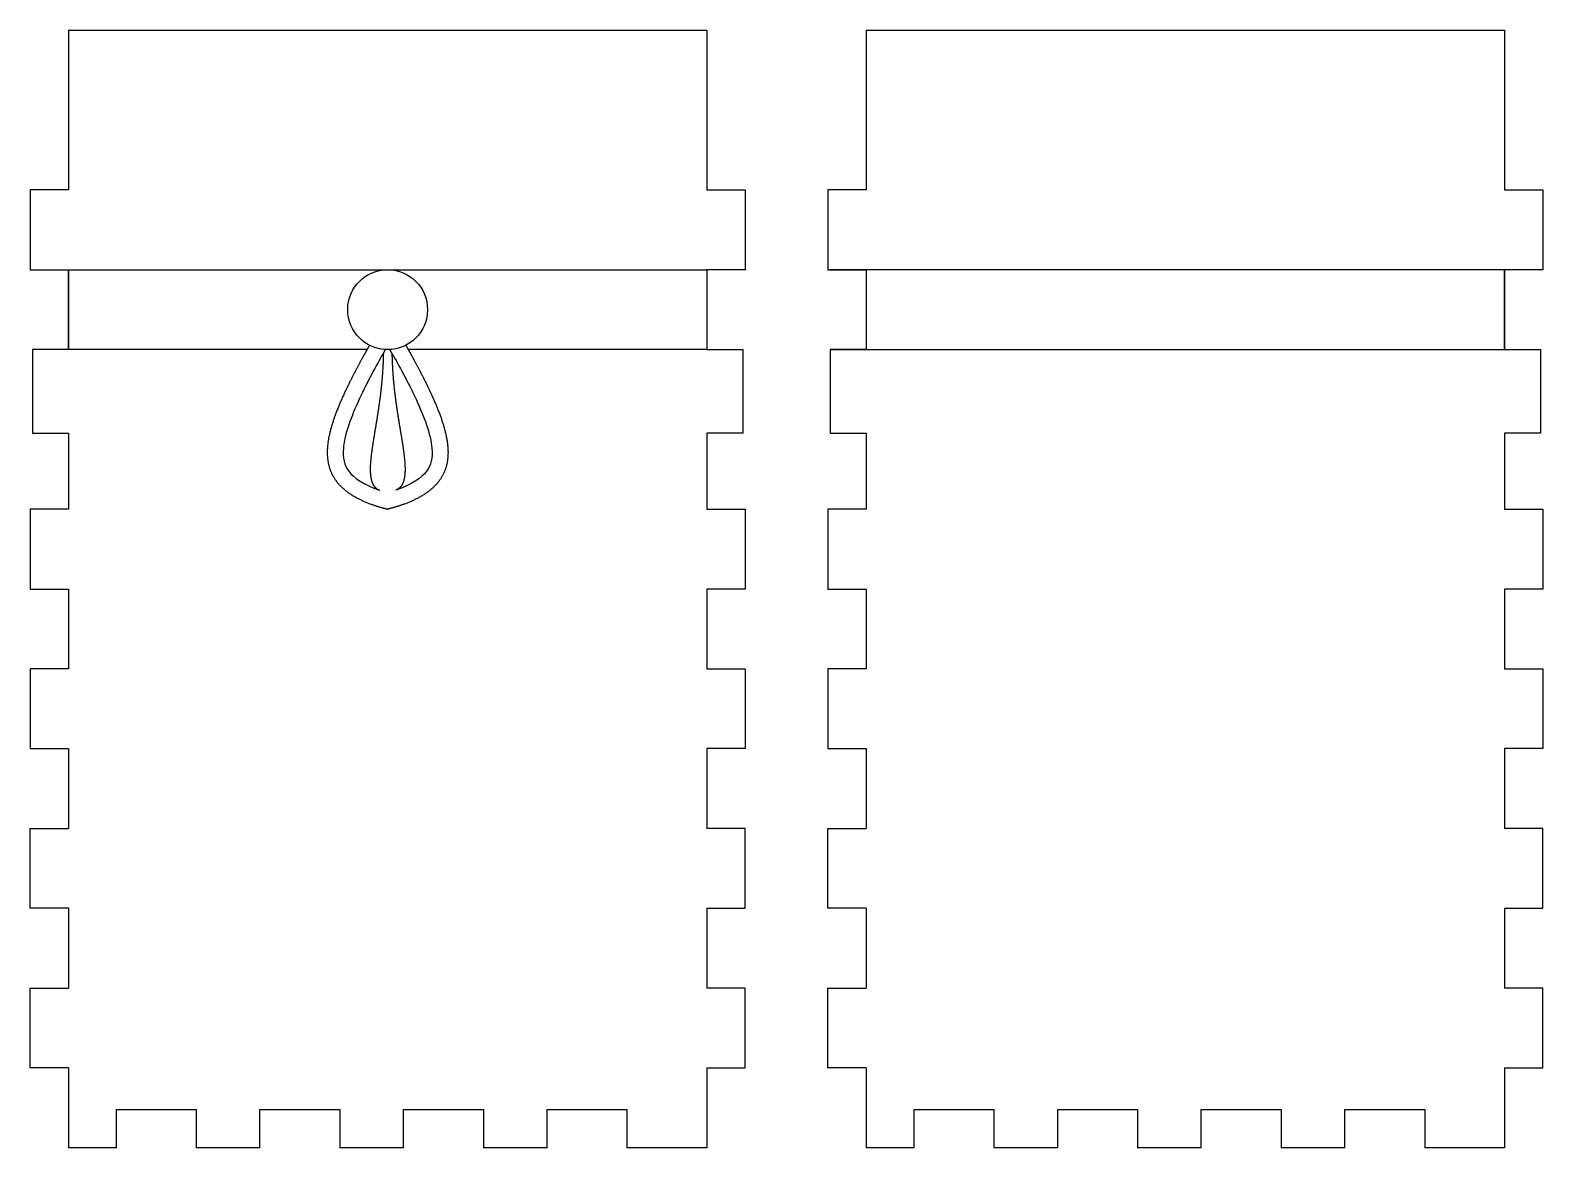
# Model space of a CAD drawing. Header units: millimetres. Extents: x 0 to 330, y 0 to 155.
# Drawn here: x 72.6 to 167.4, y 0 to 70 of the extents above; entities that cross this region are included whole.
import ezdxf

# ---------------------------------------------------------------- set-up
doc = ezdxf.new("R2010")
doc.units = ezdxf.units.MM
doc.layers.get('0').update_dxf_attribs({"linetype": 'CONTINUOUS'})

msp = doc.modelspace()

# ---------------------------------------------------------------- linework, layer by layer
for p, q in [((75, 70), (115, 70)), ((75, 70), (75, 60)), ((115, 70), (115, 60)), ((125, 70), (165, 70)), ((125, 70), (125, 60)), ((165, 70), (165, 60)), ((72.6, 60), (72.6, 55)), ((75, 60), (72.6, 60)), ((115, 60), (117.4, 60)), ((117.4, 60), (117.4, 55)), ((125, 60), (122.6, 60)), ((122.6, 60), (122.6, 55)), ((165, 60), (167.4, 60)), ((167.4, 60), (167.4, 55)), ((72.6, 55), (75, 55)), ((75, 55), (75, 50)), ((75, 55), (115, 55)), ((75, 50), (75, 55)), ((115, 55), (115, 50)), ((117.4, 55), (115, 55)), ((115, 55), (115, 50)), ((122.6, 55), (125, 55)), ((165, 55), (122.741, 55)), ((125, 55), (125, 50)), ((167.4, 55), (165, 55)), ((165, 55), (165, 50)), ((165, 50), (165, 55)), ((72.741, 50), (72.741, 44.76)), ((75, 50), (72.741, 50)), ((93.711, 50), (75, 50)), ((94.731, 49.765), (94.87, 50.003)), ((95.269, 49.765), (95.13, 50.003)), ((115, 50), (96.289, 50)), ((115, 50), (117.259, 50)), ((117.259, 50), (117.259, 44.76)), ((125, 50), (122.741, 50)), ((122.741, 50), (122.741, 44.76)), ((122.741, 50), (165, 50)), ((165, 50), (167.259, 50)), ((167.259, 50), (167.259, 44.76)), ((72.741, 44.76), (75, 44.76)), ((75, 44.76), (75, 40)), ((115, 44.76), (115, 40)), ((117.259, 44.76), (115, 44.76)), ((122.741, 44.76), (125, 44.76)), ((125, 44.76), (125, 40)), ((165, 44.76), (165, 40)), ((167.259, 44.76), (165, 44.76)), ((75, 40), (72.6, 40)), ((72.6, 40), (72.6, 35)), ((115, 40), (117.4, 40)), ((117.4, 40), (117.4, 35)), ((122.6, 40), (122.6, 35)), ((125, 40), (122.6, 40)), ((165, 40), (167.4, 40)), ((167.4, 40), (167.4, 35)), ((72.6, 35), (75, 35)), ((75, 35), (75, 30)), ((117.4, 35), (115, 35)), ((115, 35), (115, 30)), ((122.6, 35), (125, 35)), ((125, 35), (125, 30)), ((165, 35), (165, 30)), ((167.4, 35), (165, 35)), ((72.6, 30), (72.6, 25)), ((75, 30), (72.6, 30)), ((115, 30), (117.4, 30)), ((117.4, 30), (117.4, 25)), ((122.6, 30), (122.6, 25)), ((125, 30), (122.6, 30)), ((165, 30), (167.4, 30)), ((167.4, 30), (167.4, 25)), ((72.6, 25), (75, 25)), ((75, 25), (75, 20)), ((117.4, 25), (115, 25)), ((115, 25), (115, 20)), ((122.6, 25), (125, 25)), ((125, 25), (125, 20)), ((165, 25), (165, 20)), ((167.4, 25), (165, 25)), ((72.6, 15), (72.6, 20)), ((72.6, 20), (75, 20)), ((117.4, 20), (115, 20)), ((117.4, 15), (117.4, 20)), ((122.6, 20), (125, 20)), ((122.6, 15), (122.6, 20)), ((167.4, 20), (165, 20)), ((167.4, 15), (167.4, 20)), ((75, 15), (72.6, 15)), ((75, 15), (75, 10)), ((115, 15), (117.4, 15)), ((115, 15), (115, 10)), ((125, 15), (122.6, 15)), ((125, 15), (125, 10)), ((165, 15), (165, 10)), ((165, 15), (167.4, 15)), ((72.6, 5), (72.6, 10)), ((72.6, 10), (75, 10)), ((117.4, 10), (115, 10)), ((117.4, 5), (117.4, 10)), ((122.6, 10), (125, 10)), ((122.6, 5), (122.6, 10)), ((167.4, 10), (165, 10)), ((167.4, 5), (167.4, 10)), ((75, 5), (72.6, 5)), ((75, 5), (75, 0)), ((115, 5), (117.4, 5)), ((115, 5), (115, 0)), ((125, 5), (122.6, 5)), ((125, 5), (125, 0)), ((165, 5), (167.4, 5)), ((165, 5), (165, 0)), ((78, 0), (78, 2.4)), ((78, 2.4), (83, 2.4)), ((83, 2.4), (83, 0)), ((87, 0), (87, 2.4)), ((87, 2.4), (92, 2.4)), ((92, 2.4), (92, 0)), ((96, 0), (96, 2.4)), ((96, 2.4), (101, 2.4)), ((101, 2.4), (101, 0)), ((105, 0), (105, 2.4)), ((105, 2.4), (110, 2.4)), ((110, 2.4), (110, 0)), ((128, 2.4), (133, 2.4)), ((128, 0), (128, 2.4)), ((133, 2.4), (133, 0)), ((137, 0), (137, 2.4)), ((137, 2.4), (142, 2.4)), ((142, 2.4), (142, 0)), ((146, 0), (146, 2.4)), ((146, 2.4), (151, 2.4)), ((151, 2.4), (151, 0)), ((155, 2.4), (160, 2.4)), ((155, 0), (155, 2.4)), ((160, 2.4), (160, 0)), ((78, 0), (75, 0)), ((87, 0), (83, 0)), ((96, 0), (92, 0)), ((105, 0), (101, 0)), ((115, 0), (110, 0)), ((128, 0), (125, 0)), ((137, 0), (133, 0)), ((146, 0), (142, 0)), ((155, 0), (151, 0)), ((165, 0), (160, 0))]:
    msp.add_line(p, q)
msp.add_circle((95, 52.5), 2.5)
for points in [[(93.868, 50.271), (93.805, 50.163), (93.677, 49.941), (93.478, 49.59), (93.201, 49.084), (92.836, 48.388), (92.458, 47.631), (92.081, 46.82), (91.727, 45.967), (91.432, 45.096), (91.234, 44.23), (91.175, 43.398), (91.289, 42.623), (91.603, 41.923), (92.126, 41.306), (92.86, 40.776), (93.614, 40.423), (94.272, 40.196), (94.75, 40.063), (95, 40)], [(96.132, 50.271), (96.195, 50.163), (96.323, 49.941), (96.522, 49.59), (96.799, 49.084), (97.164, 48.388), (97.542, 47.631), (97.919, 46.82), (98.273, 45.967), (98.568, 45.096), (98.766, 44.23), (98.825, 43.398), (98.711, 42.623), (98.397, 41.923), (97.874, 41.306), (97.14, 40.776), (96.386, 40.423), (95.728, 40.196), (95.25, 40.063), (95, 40)], [(94.731, 49.765), (94.729, 49.631), (94.722, 49.36), (94.706, 48.95), (94.672, 48.396), (94.608, 47.69), (94.524, 46.972), (94.421, 46.246), (94.305, 45.518), (94.183, 44.799), (94.067, 44.102), (93.971, 43.445), (93.91, 42.848), (93.897, 42.325), (93.944, 41.891), (94.056, 41.552), (94.199, 41.359), (94.336, 41.257), (94.441, 41.208), (94.496, 41.188)], [(95.269, 49.765), (95.271, 49.631), (95.278, 49.36), (95.294, 48.95), (95.328, 48.396), (95.392, 47.69), (95.476, 46.972), (95.579, 46.246), (95.695, 45.518), (95.817, 44.799), (95.933, 44.102), (96.029, 43.445), (96.09, 42.848), (96.103, 42.325), (96.056, 41.891), (95.944, 41.552), (95.801, 41.359), (95.664, 41.257), (95.559, 41.208), (95.504, 41.188)]]:
    msp.add_open_spline(points, degree=5)
for points, knots in [([(94.731, 49.765), (94.285, 49.004), (93.744, 48.015), (93.217, 46.883), (92.736, 45.849), (92.296, 44.692), (92.226, 43.818), (92.177, 43.2), (92.279, 42.773), (92.568, 42.38), (92.879, 41.956), (93.496, 41.527), (94.496, 41.188)], [0, 0, 0, 0, 0.2929164, 0.2929164, 0.2929164, 0.5604391, 0.5604391, 0.5604391, 0.7493467, 0.7493467, 0.7493467, 0.9532712, 0.9532712, 0.9532712, 0.9532712]), ([(95.269, 49.765), (95.715, 49.004), (96.256, 48.015), (96.783, 46.883), (97.264, 45.849), (97.704, 44.692), (97.774, 43.818), (97.823, 43.2), (97.721, 42.773), (97.432, 42.38), (97.121, 41.956), (96.504, 41.527), (95.504, 41.188)], [0, 0, 0, 0, 0.2929164, 0.2929164, 0.2929164, 0.5604391, 0.5604391, 0.5604391, 0.7493467, 0.7493467, 0.7493467, 0.9532643, 0.9532643, 0.9532643, 0.9532643])]:
    msp.add_open_spline(points, degree=3, knots=knots)

doc.saveas('drawing.dxf')
